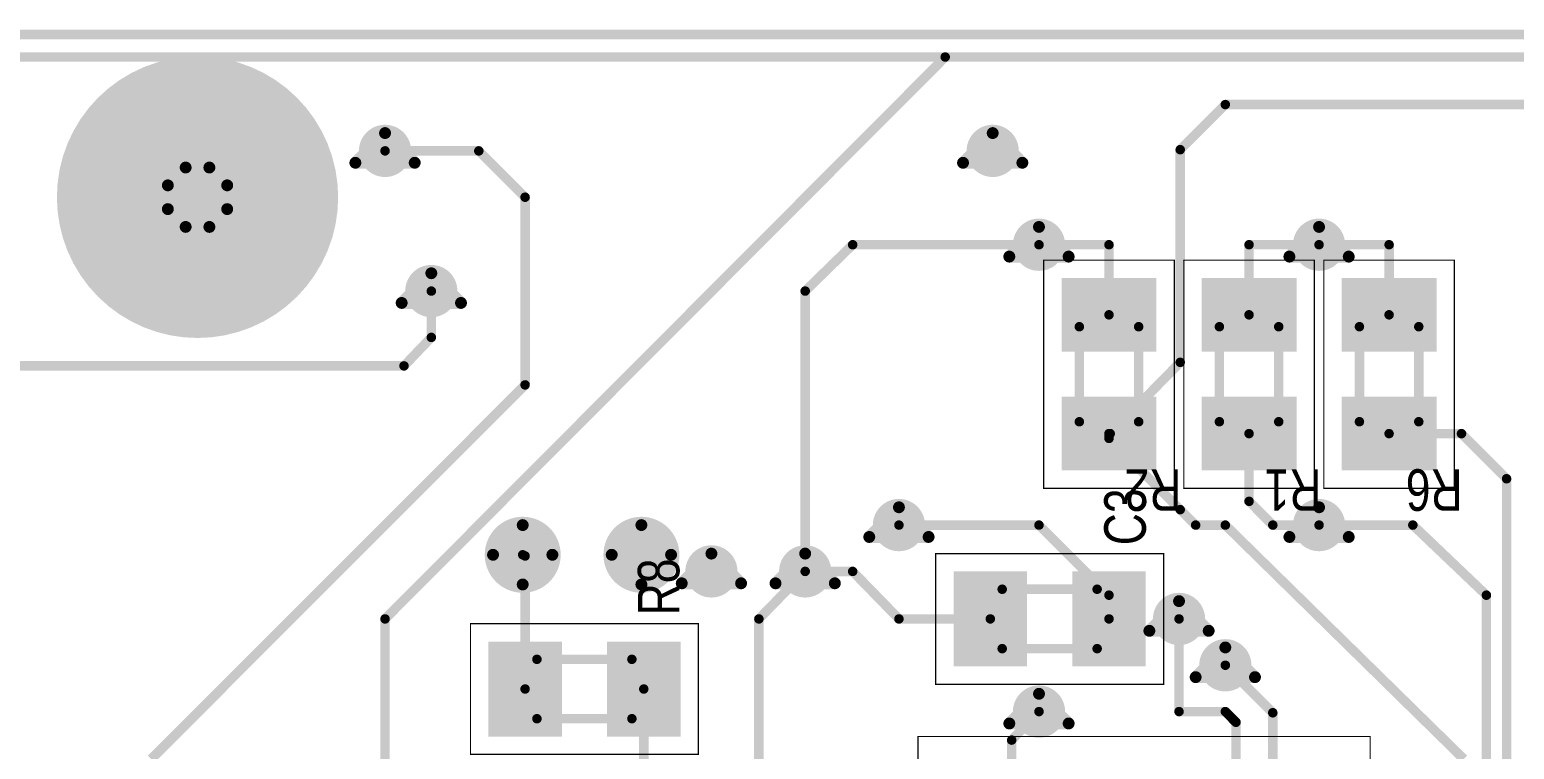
# Model space of a CAD drawing. Extents: x 0 to 12.4, y -1.9 to 1.3.
# Drawn here: x 3.756 to 5.006, y 0.736 to 1.342 of the extents above; entities that cross this region are included whole.
import ezdxf

# ---------------------------------------------------------------- set-up
doc = ezdxf.new("R2010")
doc.units = 0

msp = doc.modelspace()

# ---------------------------------------------------------------- linework, layer by layer
at = {"const_width": 0.008}
msp.add_lwpolyline([(12.361, 0.02), (0, 0.02), (0, 1.338), (12.361, 1.338), (12.361, 0.02)], close=True, dxfattribs=at)
at = {"layer": 'BOT'}
for points, const_width in [([(12.341, 1.319), (0.02, 1.319), (0.02, 0.039), (12.341, 0.039), (12.341, 1.319)], 0.008), ([(4.72, 1.148), (4.72, 0.956), (4.61, 0.956), (4.61, 1.148), (4.72, 1.148)], 0.001), ([(4.838, 1.148), (4.838, 0.956), (4.728, 0.956), (4.728, 1.148), (4.838, 1.148)], 0.001), ([(4.956, 1.148), (4.956, 0.956), (4.846, 0.956), (4.846, 1.148), (4.956, 1.148)], 0.001), ([(4.519, 0.901), (4.711, 0.901), (4.711, 0.791), (4.519, 0.791), (4.519, 0.901)], 0.001), ([(4.127, 0.842), (4.319, 0.842), (4.319, 0.732), (4.127, 0.732), (4.127, 0.842)], 0.001), ([(4.885, 0.747), (4.885, 0.335), (4.504, 0.335), (4.504, 0.747), (4.885, 0.747)], 0.001)]:
    msp.add_lwpolyline(points, close=True, dxfattribs=dict(at, const_width=const_width))
for points, const_width in [([(3.838, 1.201, 1), (3.956, 1.201, 1)], 0.118), ([(4.525, 1.319, 1), (4.529, 1.319, 1)], 0.004), ([(4.525, 1.319, 1), (4.529, 1.319, 1)], 0.004), ([(4.761, 1.279, 1), (4.765, 1.279, 1)], 0.004), ([(4.761, 1.279, 1), (4.765, 1.279, 1)], 0.004), ([(4.045, 1.24, 1), (4.065, 1.24, 1)], 0.02), ([(4.557, 1.24, 1), (4.577, 1.24, 1)], 0.02), ([(4.053, 1.24, 1), (4.057, 1.24, 1)], 0.004), ([(4.132, 1.24, 1), (4.136, 1.24, 1)], 0.004), ([(4.132, 1.24, 1), (4.136, 1.24, 1)], 0.004), ([(4.723, 1.241, 1), (4.727, 1.241, 1)], 0.004), ([(4.723, 1.241, 1), (4.727, 1.241, 1)], 0.004), ([(4.171, 1.201, 1), (4.175, 1.201, 1)], 0.004), ([(4.171, 1.201, 1), (4.175, 1.201, 1)], 0.004), ([(4.596, 1.161, 1), (4.616, 1.161, 1)], 0.02), ([(4.832, 1.161, 1), (4.852, 1.161, 1)], 0.02), ([(4.832, 1.161, 1), (4.852, 1.161, 1)], 0.02), ([(4.447, 1.161, 1), (4.451, 1.161, 1)], 0.004), ([(4.447, 1.161, 1), (4.451, 1.161, 1)], 0.004), ([(4.604, 1.161, 1), (4.608, 1.161, 1)], 0.004), ([(4.604, 1.161, 1), (4.608, 1.161, 1)], 0.004), ([(4.604, 1.161, 1), (4.608, 1.161, 1)], 0.004), ([(4.663, 1.161, 1), (4.667, 1.161, 1)], 0.004), ([(4.663, 1.161, 1), (4.667, 1.161, 1)], 0.004), ([(4.663, 1.161, 1), (4.667, 1.161, 1)], 0.004), ([(4.663, 1.161, 1), (4.667, 1.161, 1)], 0.004), ([(4.781, 1.161, 1), (4.785, 1.161, 1)], 0.004), ([(4.781, 1.161, 1), (4.785, 1.161, 1)], 0.004), ([(4.781, 1.161, 1), (4.785, 1.161, 1)], 0.004), ([(4.781, 1.161, 1), (4.785, 1.161, 1)], 0.004), ([(4.781, 1.161, 1), (4.785, 1.161, 1)], 0.004), ([(4.781, 1.161, 1), (4.785, 1.161, 1)], 0.004), ([(4.84, 1.161, 1), (4.844, 1.161, 1)], 0.004), ([(4.84, 1.161, 1), (4.844, 1.161, 1)], 0.004), ([(4.84, 1.161, 1), (4.844, 1.161, 1)], 0.004), ([(4.84, 1.161, 1), (4.844, 1.161, 1)], 0.004), ([(4.899, 1.161, 1), (4.903, 1.161, 1)], 0.004), ([(4.899, 1.161, 1), (4.903, 1.161, 1)], 0.004), ([(4.084, 1.122, 1), (4.104, 1.122, 1)], 0.02), ([(4.6098, 1.148, 1), (4.6103, 1.148, 1)], 0.0005), ([(4.7197, 1.148, 1), (4.7203, 1.148, 1)], 0.0005), ([(4.7197, 1.148, 1), (4.7203, 1.148, 1)], 0.0005), ([(4.7277, 1.148, 1), (4.7283, 1.148, 1)], 0.0005), ([(4.8377, 1.148, 1), (4.8383, 1.148, 1)], 0.0005), ([(4.8377, 1.148, 1), (4.8383, 1.148, 1)], 0.0005), ([(4.8457, 1.148, 1), (4.8463, 1.148, 1)], 0.0005), ([(4.9558, 1.148, 1), (4.9563, 1.148, 1)], 0.0005), ([(4.9558, 1.148, 1), (4.9563, 1.148, 1)], 0.0005), ([(4.092, 1.122, 1), (4.096, 1.122, 1)], 0.004), ([(4.407, 1.122, 1), (4.411, 1.122, 1)], 0.004), ([(4.407, 1.122, 1), (4.411, 1.122, 1)], 0.004), ([(4.663, 1.102, 1), (4.667, 1.102, 1)], 0.004), ([(4.663, 1.102, 1), (4.667, 1.102, 1)], 0.004), ([(4.781, 1.102, 1), (4.785, 1.102, 1)], 0.004), ([(4.781, 1.102, 1), (4.785, 1.102, 1)], 0.004), ([(4.781, 1.102, 1), (4.785, 1.102, 1)], 0.004), ([(4.899, 1.102, 1), (4.903, 1.102, 1)], 0.004), ([(4.092, 1.083, 1), (4.096, 1.083, 1)], 0.004), ([(4.092, 1.083, 1), (4.096, 1.083, 1)], 0.004), ([(4.723, 1.062, 1), (4.727, 1.062, 1)], 0.004), ([(4.723, 1.062, 1), (4.727, 1.062, 1)], 0.004), ([(4.069, 1.059, 1), (4.073, 1.059, 1)], 0.004), ([(4.069, 1.059, 1), (4.073, 1.059, 1)], 0.004), ([(4.171, 1.043, 1), (4.175, 1.043, 1)], 0.004), ([(4.171, 1.043, 1), (4.175, 1.043, 1)], 0.004), ([(4.663, 1.002, 1), (4.667, 1.002, 1)], 0.004), ([(4.663, 1.002, 1), (4.667, 1.002, 1)], 0.004), ([(4.663, 0.998, 1), (4.667, 0.998, 1)], 0.004), ([(4.663, 0.998, 1), (4.667, 0.998, 1)], 0.004), ([(4.664, 1.002, 1), (4.668, 1.002, 1)], 0.004), ([(4.664, 1.002, 1), (4.668, 1.002, 1)], 0.004), ([(4.781, 1.002, 1), (4.785, 1.002, 1)], 0.004), ([(4.781, 1.002, 1), (4.785, 1.002, 1)], 0.004), ([(4.899, 1.002, 1), (4.903, 1.002, 1)], 0.004), ([(4.96, 1.002, 1), (4.964, 1.002, 1)], 0.004), ([(4.96, 1.002, 1), (4.964, 1.002, 1)], 0.004), ([(4.998, 0.964, 1), (5.002, 0.964, 1)], 0.004), ([(4.998, 0.964, 1), (5.002, 0.964, 1)], 0.004), ([(4.6098, 0.956, 1), (4.6103, 0.956, 1)], 0.0005), ([(4.7197, 0.956, 1), (4.7203, 0.956, 1)], 0.0005), ([(4.7277, 0.956, 1), (4.7283, 0.956, 1)], 0.0005), ([(4.8377, 0.956, 1), (4.8383, 0.956, 1)], 0.0005), ([(4.8457, 0.956, 1), (4.8463, 0.956, 1)], 0.0005), ([(4.9558, 0.956, 1), (4.9563, 0.956, 1)], 0.0005), ([(4.478, 0.925, 1), (4.498, 0.925, 1)], 0.02), ([(4.478, 0.925, 1), (4.498, 0.925, 1)], 0.02), ([(4.478, 0.925, 1), (4.498, 0.925, 1)], 0.02), ([(4.723, 0.938, 1), (4.727, 0.938, 1)], 0.004), ([(4.723, 0.938, 1), (4.727, 0.938, 1)], 0.004), ([(4.781, 0.945, 1), (4.785, 0.945, 1)], 0.004), ([(4.781, 0.945, 1), (4.785, 0.945, 1)], 0.004), ([(4.781, 0.945, 1), (4.785, 0.945, 1)], 0.004), ([(4.781, 0.945, 1), (4.785, 0.945, 1)], 0.004), ([(4.832, 0.925, 1), (4.852, 0.925, 1)], 0.02), ([(4.156, 0.9, 1), (4.186, 0.9, 1)], 0.031), ([(4.256, 0.9, 1), (4.286, 0.9, 1)], 0.031), ([(4.486, 0.925, 1), (4.49, 0.925, 1)], 0.004), ([(4.486, 0.925, 1), (4.49, 0.925, 1)], 0.004), ([(4.486, 0.925, 1), (4.49, 0.925, 1)], 0.004), ([(4.604, 0.925, 1), (4.608, 0.925, 1)], 0.004), ([(4.604, 0.925, 1), (4.608, 0.925, 1)], 0.004), ([(4.604, 0.925, 1), (4.608, 0.925, 1)], 0.004), ([(4.604, 0.925, 1), (4.608, 0.925, 1)], 0.004), ([(4.604, 0.925, 1), (4.608, 0.925, 1)], 0.004), ([(4.604, 0.925, 1), (4.608, 0.925, 1)], 0.004), ([(4.736, 0.925, 1), (4.74, 0.925, 1)], 0.004), ([(4.736, 0.925, 1), (4.74, 0.925, 1)], 0.004), ([(4.761, 0.925, 1), (4.765, 0.925, 1)], 0.004), ([(4.761, 0.925, 1), (4.765, 0.925, 1)], 0.004), ([(4.761, 0.925, 1), (4.765, 0.925, 1)], 0.004), ([(4.761, 0.925, 1), (4.765, 0.925, 1)], 0.004), ([(4.801, 0.925, 1), (4.805, 0.925, 1)], 0.004), ([(4.801, 0.925, 1), (4.805, 0.925, 1)], 0.004), ([(4.801, 0.925, 1), (4.805, 0.925, 1)], 0.004), ([(4.801, 0.925, 1), (4.805, 0.925, 1)], 0.004), ([(4.84, 0.925, 1), (4.844, 0.925, 1)], 0.004), ([(4.84, 0.925, 1), (4.844, 0.925, 1)], 0.004), ([(4.84, 0.925, 1), (4.844, 0.925, 1)], 0.004), ([(4.919, 0.925, 1), (4.923, 0.925, 1)], 0.004), ([(4.919, 0.925, 1), (4.923, 0.925, 1)], 0.004), ([(4.169, 0.9, 1), (4.173, 0.9, 1)], 0.004), ([(4.171, 0.899, 1), (4.175, 0.899, 1)], 0.004), ([(4.171, 0.899, 1), (4.175, 0.899, 1)], 0.004), ([(4.32, 0.886, 1), (4.34, 0.886, 1)], 0.02), ([(4.399, 0.886, 1), (4.419, 0.886, 1)], 0.02), ([(4.5187, 0.901, 1), (4.5193, 0.901, 1)], 0.0005), ([(4.5187, 0.901, 1), (4.5193, 0.901, 1)], 0.0005), ([(4.7108, 0.901, 1), (4.7113, 0.901, 1)], 0.0005), ([(4.407, 0.886, 1), (4.411, 0.886, 1)], 0.004), ([(4.407, 0.886, 1), (4.411, 0.886, 1)], 0.004), ([(4.407, 0.886, 1), (4.411, 0.886, 1)], 0.004), ([(4.407, 0.886, 1), (4.411, 0.886, 1)], 0.004), ([(4.407, 0.886, 1), (4.411, 0.886, 1)], 0.004), ([(4.447, 0.886, 1), (4.451, 0.886, 1)], 0.004), ([(4.447, 0.886, 1), (4.451, 0.886, 1)], 0.004), ([(4.447, 0.886, 1), (4.451, 0.886, 1)], 0.004), ([(4.447, 0.886, 1), (4.451, 0.886, 1)], 0.004), ([(4.447, 0.886, 1), (4.451, 0.886, 1)], 0.004), ([(4.447, 0.886, 1), (4.451, 0.886, 1)], 0.004), ([(4.663, 0.866, 1), (4.667, 0.866, 1)], 0.004), ([(4.663, 0.866, 1), (4.667, 0.866, 1)], 0.004), ([(4.663, 0.866, 1), (4.667, 0.866, 1)], 0.004), ([(4.663, 0.866, 1), (4.667, 0.866, 1)], 0.004), ([(4.663, 0.866, 1), (4.667, 0.866, 1)], 0.004), ([(4.663, 0.866, 1), (4.667, 0.866, 1)], 0.004), ([(4.714, 0.846, 1), (4.734, 0.846, 1)], 0.02), ([(4.981, 0.866, 1), (4.985, 0.866, 1)], 0.004), ([(4.981, 0.866, 1), (4.985, 0.866, 1)], 0.004), ([(4.053, 0.846, 1), (4.057, 0.846, 1)], 0.004), ([(4.053, 0.846, 1), (4.057, 0.846, 1)], 0.004), ([(4.1267, 0.842, 1), (4.1273, 0.842, 1)], 0.0005), ([(4.1267, 0.842, 1), (4.1273, 0.842, 1)], 0.0005), ([(4.3187, 0.842, 1), (4.3193, 0.842, 1)], 0.0005), ([(4.368, 0.846, 1), (4.372, 0.846, 1)], 0.004), ([(4.368, 0.846, 1), (4.372, 0.846, 1)], 0.004), ([(4.486, 0.846, 1), (4.49, 0.846, 1)], 0.004), ([(4.486, 0.846, 1), (4.49, 0.846, 1)], 0.004), ([(4.486, 0.846, 1), (4.49, 0.846, 1)], 0.004), ([(4.486, 0.846, 1), (4.49, 0.846, 1)], 0.004), ([(4.486, 0.846, 1), (4.49, 0.846, 1)], 0.004), ([(4.486, 0.846, 1), (4.49, 0.846, 1)], 0.004), ([(4.563, 0.846, 1), (4.567, 0.846, 1)], 0.004), ([(4.563, 0.846, 1), (4.567, 0.846, 1)], 0.004), ([(4.563, 0.846, 1), (4.567, 0.846, 1)], 0.004), ([(4.663, 0.846, 1), (4.667, 0.846, 1)], 0.004), ([(4.663, 0.846, 1), (4.667, 0.846, 1)], 0.004), ([(4.663, 0.846, 1), (4.667, 0.846, 1)], 0.004), ([(4.722, 0.846, 1), (4.726, 0.846, 1)], 0.004), ([(4.753, 0.807, 1), (4.773, 0.807, 1)], 0.02), ([(4.761, 0.807, 1), (4.765, 0.807, 1)], 0.004), ([(4.171, 0.787, 1), (4.175, 0.787, 1)], 0.004), ([(4.271, 0.787, 1), (4.275, 0.787, 1)], 0.004), ([(4.5187, 0.791, 1), (4.5193, 0.791, 1)], 0.0005), ([(4.7108, 0.791, 1), (4.7113, 0.791, 1)], 0.0005), ([(4.596, 0.768, 1), (4.616, 0.768, 1)], 0.02), ([(4.604, 0.768, 1), (4.608, 0.768, 1)], 0.004), ([(4.722, 0.768, 1), (4.726, 0.768, 1)], 0.004), ([(4.722, 0.768, 1), (4.726, 0.768, 1)], 0.004), ([(4.722, 0.768, 1), (4.726, 0.768, 1)], 0.004), ([(4.722, 0.768, 1), (4.726, 0.768, 1)], 0.004), ([(4.761, 0.768, 1), (4.765, 0.768, 1)], 0.004), ([(4.761, 0.768, 1), (4.765, 0.768, 1)], 0.004), ([(4.801, 0.767, 1), (4.805, 0.767, 1)], 0.004), ([(4.801, 0.767, 1), (4.805, 0.767, 1)], 0.004), ([(4.77, 0.759, 1), (4.774, 0.759, 1)], 0.004), ([(4.77, 0.759, 1), (4.774, 0.759, 1)], 0.004), ([(4.5037, 0.747, 1), (4.5042, 0.747, 1)], 0.0005), ([(4.581, 0.744, 1), (4.585, 0.744, 1)], 0.004), ([(4.581, 0.744, 1), (4.585, 0.744, 1)], 0.004), ([(4.8847, 0.747, 1), (4.8853, 0.747, 1)], 0.0005), ([(4.8847, 0.747, 1), (4.8853, 0.747, 1)], 0.0005)]:
    msp.add_lwpolyline(points, format="xyb", close=True, dxfattribs=dict(at, const_width=const_width))
at = {"layer": 'BOT', "const_width": 0.008}
for points in [[(4.055, 0.846), (4.527, 1.319)], [(4.527, 1.319), (7.244, 1.319)], [(4.763, 1.279), (4.725, 1.241)], [(7.047, 1.279), (4.763, 1.279)], [(4.055, 1.24), (4.134, 1.24)], [(4.134, 1.24), (4.173, 1.201)], [(4.725, 1.241), (4.725, 1.062)], [(4.173, 1.201), (4.173, 1.043)], [(4.449, 1.161), (4.409, 1.122)], [(4.606, 1.161), (4.449, 1.161)], [(4.665, 1.161), (4.606, 1.161)], [(4.665, 1.161), (4.606, 1.161)], [(4.665, 1.102), (4.665, 1.161)], [(4.665, 1.102), (4.665, 1.161)], [(4.842, 1.161), (4.783, 1.161)], [(4.783, 1.161), (4.783, 1.102)], [(4.783, 1.102), (4.783, 1.161)], [(4.783, 1.161), (4.842, 1.161)], [(4.783, 1.102), (4.783, 1.161)], [(4.783, 1.161), (4.842, 1.161)], [(4.842, 1.161), (4.901, 1.161)], [(4.901, 1.161), (4.901, 1.102)], [(4.094, 1.083), (4.094, 1.122)], [(4.409, 1.122), (4.409, 0.886)], [(4.071, 1.059), (4.094, 1.083)], [(4.725, 1.062), (4.666, 1.002)], [(3.645, 1.059), (4.071, 1.059)], [(4.173, 1.043), (3.858, 0.728)], [(4.665, 0.998), (4.665, 1.002)], [(4.666, 1.002), (4.665, 1.002)], [(4.725, 0.938), (4.665, 0.998)], [(4.783, 1.002), (4.783, 0.945)], [(4.783, 1.002), (4.783, 0.945)], [(4.901, 1.002), (4.962, 1.002)], [(4.962, 1.002), (5, 0.964)], [(5, 0.964), (5, 0.413)], [(4.738, 0.925), (4.725, 0.938)], [(4.783, 0.945), (4.803, 0.925)], [(4.783, 0.945), (4.803, 0.925)], [(4.488, 0.925), (4.606, 0.925)], [(4.606, 0.925), (4.488, 0.925)], [(4.488, 0.925), (4.606, 0.925)], [(4.606, 0.925), (4.665, 0.866)], [(4.665, 0.866), (4.606, 0.925)], [(4.606, 0.925), (4.665, 0.866)], [(4.763, 0.925), (4.738, 0.925)], [(4.964, 0.728), (4.763, 0.925)], [(4.763, 0.925), (4.763, 0.925)], [(4.803, 0.925), (4.842, 0.925)], [(4.803, 0.925), (4.842, 0.925)], [(4.842, 0.925), (4.921, 0.925)], [(4.921, 0.925), (4.983, 0.866)], [(4.173, 0.899), (4.171, 0.9)], [(4.173, 0.787), (4.173, 0.899)], [(4.409, 0.886), (4.37, 0.846)], [(4.409, 0.886), (4.449, 0.886)], [(4.409, 0.886), (4.449, 0.886)], [(4.449, 0.886), (4.409, 0.886)], [(4.449, 0.886), (4.488, 0.846)], [(4.449, 0.886), (4.488, 0.846)], [(4.488, 0.846), (4.449, 0.886)], [(4.665, 0.866), (4.665, 0.846)], [(4.665, 0.846), (4.665, 0.866)], [(4.665, 0.866), (4.665, 0.846)], [(4.983, 0.866), (4.983, 0.472)], [(4.055, 0.453), (4.055, 0.846)], [(4.37, 0.846), (4.37, 0.413)], [(4.488, 0.846), (4.565, 0.846)], [(4.488, 0.846), (4.565, 0.846)], [(4.565, 0.846), (4.488, 0.846)], [(4.724, 0.846), (4.724, 0.768)], [(4.763, 0.807), (4.803, 0.767)], [(4.273, 0.668), (4.273, 0.787)], [(4.606, 0.768), (4.583, 0.744)], [(4.724, 0.768), (4.724, 0.768)], [(4.724, 0.768), (4.763, 0.768)], [(4.763, 0.768), (4.772, 0.759)], [(4.803, 0.767), (4.803, 0.708)], [(4.772, 0.759), (4.772, 0.708)], [(4.583, 0.744), (4.583, 0.708)]]:
    msp.add_lwpolyline(points, dxfattribs=at)
at = {"layer": 'BOT'}
for points in [[(4.626, 1.072), (4.704, 1.072), (4.626, 1.132), (4.704, 1.132)], [(4.744, 1.072), (4.822, 1.072), (4.744, 1.132), (4.822, 1.132)], [(4.862, 1.072), (4.94, 1.072), (4.862, 1.132), (4.94, 1.132)], [(4.626, 0.972), (4.704, 0.972), (4.626, 1.032), (4.704, 1.032)], [(4.744, 0.972), (4.822, 0.972), (4.744, 1.032), (4.822, 1.032)], [(4.862, 0.972), (4.94, 0.972), (4.862, 1.032), (4.94, 1.032)], [(4.535, 0.807), (4.595, 0.807), (4.535, 0.885), (4.595, 0.885)], [(4.635, 0.807), (4.695, 0.807), (4.635, 0.885), (4.695, 0.885)], [(4.143, 0.748), (4.203, 0.748), (4.143, 0.826), (4.203, 0.826)], [(4.243, 0.748), (4.303, 0.748), (4.243, 0.826), (4.303, 0.826)]]:
    msp.add_solid(points, dxfattribs=at)
at = {"layer": 'DRD', "const_width": 0.01}
for points in [[(4.055, 1.255), (4.03, 1.23)], [(4.08, 1.23), (4.055, 1.255)], [(4.567, 1.255), (4.542, 1.23)], [(4.592, 1.23), (4.567, 1.255)], [(3.887, 1.226), (3.872, 1.211)], [(3.907, 1.226), (3.887, 1.226)], [(3.922, 1.211), (3.907, 1.226)], [(4.03, 1.23), (4.08, 1.23)], [(4.542, 1.23), (4.592, 1.23)], [(3.872, 1.211), (3.872, 1.191)], [(3.922, 1.191), (3.922, 1.211)], [(3.872, 1.191), (3.887, 1.176)], [(3.907, 1.176), (3.922, 1.191)], [(3.887, 1.176), (3.907, 1.176)], [(4.606, 1.176), (4.581, 1.151)], [(4.631, 1.151), (4.606, 1.176)], [(4.842, 1.176), (4.817, 1.151)], [(4.842, 1.176), (4.817, 1.151)], [(4.867, 1.151), (4.842, 1.176)], [(4.867, 1.151), (4.842, 1.176)], [(4.581, 1.151), (4.631, 1.151)], [(4.817, 1.151), (4.867, 1.151)], [(4.817, 1.151), (4.867, 1.151)], [(4.094, 1.137), (4.069, 1.112)], [(4.119, 1.112), (4.094, 1.137)], [(4.069, 1.112), (4.119, 1.112)], [(4.488, 0.94), (4.463, 0.915)], [(4.488, 0.94), (4.463, 0.915)], [(4.488, 0.94), (4.463, 0.915)], [(4.513, 0.915), (4.488, 0.94)], [(4.513, 0.915), (4.488, 0.94)], [(4.513, 0.915), (4.488, 0.94)], [(4.842, 0.94), (4.817, 0.915)], [(4.867, 0.915), (4.842, 0.94)], [(4.171, 0.875), (4.171, 0.925)], [(4.271, 0.875), (4.271, 0.925)], [(4.463, 0.915), (4.513, 0.915)], [(4.463, 0.915), (4.513, 0.915)], [(4.463, 0.915), (4.513, 0.915)], [(4.817, 0.915), (4.867, 0.915)], [(4.196, 0.9), (4.146, 0.9)], [(4.296, 0.9), (4.246, 0.9)], [(4.33, 0.901), (4.305, 0.876)], [(4.355, 0.876), (4.33, 0.901)], [(4.409, 0.901), (4.384, 0.876)], [(4.434, 0.876), (4.409, 0.901)], [(4.305, 0.876), (4.355, 0.876)], [(4.384, 0.876), (4.434, 0.876)], [(4.724, 0.861), (4.699, 0.836)], [(4.749, 0.836), (4.724, 0.861)], [(4.699, 0.836), (4.749, 0.836)], [(4.763, 0.822), (4.738, 0.797)], [(4.788, 0.797), (4.763, 0.822)], [(4.738, 0.797), (4.788, 0.797)], [(4.606, 0.783), (4.581, 0.758)], [(4.631, 0.758), (4.606, 0.783)], [(4.581, 0.758), (4.631, 0.758)]]:
    msp.add_lwpolyline(points, dxfattribs=at)
at = {"layer": 'DRD', "const_width": 0.005}
for points in [[(4.0525, 1.255, 1), (4.0575, 1.255, 1)], [(4.0525, 1.255, 1), (4.0575, 1.255, 1)], [(4.5645, 1.255, 1), (4.5695, 1.255, 1)], [(4.5645, 1.255, 1), (4.5695, 1.255, 1)], [(3.8845, 1.226, 1), (3.8895, 1.226, 1)], [(3.8845, 1.226, 1), (3.8895, 1.226, 1)], [(3.9045, 1.226, 1), (3.9095, 1.226, 1)], [(3.9045, 1.226, 1), (3.9095, 1.226, 1)], [(4.0275, 1.23, 1), (4.0325, 1.23, 1)], [(4.0275, 1.23, 1), (4.0325, 1.23, 1)], [(4.0775, 1.23, 1), (4.0825, 1.23, 1)], [(4.0775, 1.23, 1), (4.0825, 1.23, 1)], [(4.5395, 1.23, 1), (4.5445, 1.23, 1)], [(4.5395, 1.23, 1), (4.5445, 1.23, 1)], [(4.5895, 1.23, 1), (4.5945, 1.23, 1)], [(4.5895, 1.23, 1), (4.5945, 1.23, 1)], [(3.8695, 1.211, 1), (3.8745, 1.211, 1)], [(3.8695, 1.211, 1), (3.8745, 1.211, 1)], [(3.9195, 1.211, 1), (3.9245, 1.211, 1)], [(3.9195, 1.211, 1), (3.9245, 1.211, 1)], [(3.8695, 1.191, 1), (3.8745, 1.191, 1)], [(3.8695, 1.191, 1), (3.8745, 1.191, 1)], [(3.9195, 1.191, 1), (3.9245, 1.191, 1)], [(3.9195, 1.191, 1), (3.9245, 1.191, 1)], [(3.8845, 1.176, 1), (3.8895, 1.176, 1)], [(3.8845, 1.176, 1), (3.8895, 1.176, 1)], [(3.9045, 1.176, 1), (3.9095, 1.176, 1)], [(3.9045, 1.176, 1), (3.9095, 1.176, 1)], [(4.6035, 1.176, 1), (4.6085, 1.176, 1)], [(4.6035, 1.176, 1), (4.6085, 1.176, 1)], [(4.8395, 1.176, 1), (4.8445, 1.176, 1)], [(4.8395, 1.176, 1), (4.8445, 1.176, 1)], [(4.8395, 1.176, 1), (4.8445, 1.176, 1)], [(4.8395, 1.176, 1), (4.8445, 1.176, 1)], [(4.5785, 1.151, 1), (4.5835, 1.151, 1)], [(4.5785, 1.151, 1), (4.5835, 1.151, 1)], [(4.6285, 1.151, 1), (4.6335, 1.151, 1)], [(4.6285, 1.151, 1), (4.6335, 1.151, 1)], [(4.8145, 1.151, 1), (4.8195, 1.151, 1)], [(4.8145, 1.151, 1), (4.8195, 1.151, 1)], [(4.8145, 1.151, 1), (4.8195, 1.151, 1)], [(4.8145, 1.151, 1), (4.8195, 1.151, 1)], [(4.8645, 1.151, 1), (4.8695, 1.151, 1)], [(4.8645, 1.151, 1), (4.8695, 1.151, 1)], [(4.8645, 1.151, 1), (4.8695, 1.151, 1)], [(4.8645, 1.151, 1), (4.8695, 1.151, 1)], [(4.0915, 1.137, 1), (4.0965, 1.137, 1)], [(4.0915, 1.137, 1), (4.0965, 1.137, 1)], [(4.0665, 1.112, 1), (4.0715, 1.112, 1)], [(4.0665, 1.112, 1), (4.0715, 1.112, 1)], [(4.1165, 1.112, 1), (4.1215, 1.112, 1)], [(4.1165, 1.112, 1), (4.1215, 1.112, 1)], [(4.4855, 0.94, 1), (4.4905, 0.94, 1)], [(4.4855, 0.94, 1), (4.4905, 0.94, 1)], [(4.4855, 0.94, 1), (4.4905, 0.94, 1)], [(4.4855, 0.94, 1), (4.4905, 0.94, 1)], [(4.4855, 0.94, 1), (4.4905, 0.94, 1)], [(4.4855, 0.94, 1), (4.4905, 0.94, 1)], [(4.8395, 0.94, 1), (4.8445, 0.94, 1)], [(4.8395, 0.94, 1), (4.8445, 0.94, 1)], [(4.1685, 0.925, 1), (4.1735, 0.925, 1)], [(4.2685, 0.925, 1), (4.2735, 0.925, 1)], [(4.4605, 0.915, 1), (4.4655, 0.915, 1)], [(4.4605, 0.915, 1), (4.4655, 0.915, 1)], [(4.4605, 0.915, 1), (4.4655, 0.915, 1)], [(4.4605, 0.915, 1), (4.4655, 0.915, 1)], [(4.4605, 0.915, 1), (4.4655, 0.915, 1)], [(4.4605, 0.915, 1), (4.4655, 0.915, 1)], [(4.5105, 0.915, 1), (4.5155, 0.915, 1)], [(4.5105, 0.915, 1), (4.5155, 0.915, 1)], [(4.5105, 0.915, 1), (4.5155, 0.915, 1)], [(4.5105, 0.915, 1), (4.5155, 0.915, 1)], [(4.5105, 0.915, 1), (4.5155, 0.915, 1)], [(4.5105, 0.915, 1), (4.5155, 0.915, 1)], [(4.8145, 0.915, 1), (4.8195, 0.915, 1)], [(4.8145, 0.915, 1), (4.8195, 0.915, 1)], [(4.8645, 0.915, 1), (4.8695, 0.915, 1)], [(4.8645, 0.915, 1), (4.8695, 0.915, 1)], [(4.1435, 0.9, 1), (4.1485, 0.9, 1)], [(4.1935, 0.9, 1), (4.1985, 0.9, 1)], [(4.2435, 0.9, 1), (4.2485, 0.9, 1)], [(4.2935, 0.9, 1), (4.2985, 0.9, 1)], [(4.3275, 0.901, 1), (4.3325, 0.901, 1)], [(4.3275, 0.901, 1), (4.3325, 0.901, 1)], [(4.4065, 0.901, 1), (4.4115, 0.901, 1)], [(4.4065, 0.901, 1), (4.4115, 0.901, 1)], [(4.1685, 0.875, 1), (4.1735, 0.875, 1)], [(4.2685, 0.875, 1), (4.2735, 0.875, 1)], [(4.3025, 0.876, 1), (4.3075, 0.876, 1)], [(4.3025, 0.876, 1), (4.3075, 0.876, 1)], [(4.3525, 0.876, 1), (4.3575, 0.876, 1)], [(4.3525, 0.876, 1), (4.3575, 0.876, 1)], [(4.3815, 0.876, 1), (4.3865, 0.876, 1)], [(4.3815, 0.876, 1), (4.3865, 0.876, 1)], [(4.4315, 0.876, 1), (4.4365, 0.876, 1)], [(4.4315, 0.876, 1), (4.4365, 0.876, 1)], [(4.7215, 0.861, 1), (4.7265, 0.861, 1)], [(4.7215, 0.861, 1), (4.7265, 0.861, 1)], [(4.6965, 0.836, 1), (4.7015, 0.836, 1)], [(4.6965, 0.836, 1), (4.7015, 0.836, 1)], [(4.7465, 0.836, 1), (4.7515, 0.836, 1)], [(4.7465, 0.836, 1), (4.7515, 0.836, 1)], [(4.7605, 0.822, 1), (4.7655, 0.822, 1)], [(4.7605, 0.822, 1), (4.7655, 0.822, 1)], [(4.7355, 0.797, 1), (4.7405, 0.797, 1)], [(4.7355, 0.797, 1), (4.7405, 0.797, 1)], [(4.7855, 0.797, 1), (4.7905, 0.797, 1)], [(4.7855, 0.797, 1), (4.7905, 0.797, 1)], [(4.6035, 0.783, 1), (4.6085, 0.783, 1)], [(4.6035, 0.783, 1), (4.6085, 0.783, 1)], [(4.5785, 0.758, 1), (4.5835, 0.758, 1)], [(4.5785, 0.758, 1), (4.5835, 0.758, 1)], [(4.6285, 0.758, 1), (4.6335, 0.758, 1)], [(4.6285, 0.758, 1), (4.6335, 0.758, 1)]]:
    msp.add_lwpolyline(points, format="xyb", close=True, dxfattribs=at)
at = {"layer": 'DRL'}
for points, const_width in [([(3.86, 1.201, 1), (3.934, 1.201, 1)], 0.075), ([(4.05, 1.24, 1), (4.06, 1.24, 1)], 0.01), ([(4.562, 1.24, 1), (4.572, 1.24, 1)], 0.01), ([(4.601, 1.161, 1), (4.611, 1.161, 1)], 0.01), ([(4.837, 1.161, 1), (4.847, 1.161, 1)], 0.01), ([(4.837, 1.161, 1), (4.847, 1.161, 1)], 0.01), ([(4.089, 1.122, 1), (4.099, 1.122, 1)], 0.01), ([(4.483, 0.925, 1), (4.493, 0.925, 1)], 0.01), ([(4.483, 0.925, 1), (4.493, 0.925, 1)], 0.01), ([(4.483, 0.925, 1), (4.493, 0.925, 1)], 0.01), ([(4.837, 0.925, 1), (4.847, 0.925, 1)], 0.01), ([(4.163, 0.9, 1), (4.179, 0.9, 1)], 0.016), ([(4.263, 0.9, 1), (4.279, 0.9, 1)], 0.016), ([(4.325, 0.886, 1), (4.335, 0.886, 1)], 0.01), ([(4.404, 0.886, 1), (4.414, 0.886, 1)], 0.01), ([(4.719, 0.846, 1), (4.729, 0.846, 1)], 0.01), ([(4.758, 0.807, 1), (4.768, 0.807, 1)], 0.01), ([(4.601, 0.768, 1), (4.611, 0.768, 1)], 0.01)]:
    msp.add_lwpolyline(points, format="xyb", close=True, dxfattribs=dict(at, const_width=const_width))
at = {"layer": 'SMB'}
for points, const_width in [([(3.838, 1.201, 1), (3.956, 1.201, 1)], 0.119), ([(4.044, 1.24, 1), (4.066, 1.24, 1)], 0.022), ([(4.556, 1.24, 1), (4.578, 1.24, 1)], 0.022), ([(4.595, 1.161, 1), (4.617, 1.161, 1)], 0.022), ([(4.831, 1.161, 1), (4.853, 1.161, 1)], 0.022), ([(4.831, 1.161, 1), (4.853, 1.161, 1)], 0.022), ([(4.083, 1.122, 1), (4.105, 1.122, 1)], 0.022), ([(4.477, 0.925, 1), (4.499, 0.925, 1)], 0.022), ([(4.477, 0.925, 1), (4.499, 0.925, 1)], 0.022), ([(4.477, 0.925, 1), (4.499, 0.925, 1)], 0.022), ([(4.831, 0.925, 1), (4.853, 0.925, 1)], 0.022), ([(4.155, 0.9, 1), (4.187, 0.9, 1)], 0.032), ([(4.255, 0.9, 1), (4.287, 0.9, 1)], 0.032), ([(4.319, 0.886, 1), (4.341, 0.886, 1)], 0.022), ([(4.398, 0.886, 1), (4.42, 0.886, 1)], 0.022), ([(4.713, 0.846, 1), (4.735, 0.846, 1)], 0.022), ([(4.752, 0.807, 1), (4.774, 0.807, 1)], 0.022), ([(4.595, 0.768, 1), (4.617, 0.768, 1)], 0.022)]:
    msp.add_lwpolyline(points, format="xyb", close=True, dxfattribs=dict(at, const_width=const_width))
for points in [[(4.625, 1.071), (4.705, 1.071), (4.625, 1.133), (4.705, 1.133)], [(4.743, 1.071), (4.823, 1.071), (4.743, 1.133), (4.823, 1.133)], [(4.861, 1.071), (4.941, 1.071), (4.861, 1.133), (4.941, 1.133)], [(4.625, 0.971), (4.705, 0.971), (4.625, 1.033), (4.705, 1.033)], [(4.743, 0.971), (4.823, 0.971), (4.743, 1.033), (4.823, 1.033)], [(4.861, 0.971), (4.941, 0.971), (4.861, 1.033), (4.941, 1.033)], [(4.534, 0.806), (4.596, 0.806), (4.534, 0.886), (4.596, 0.886)], [(4.634, 0.806), (4.696, 0.806), (4.634, 0.886), (4.696, 0.886)], [(4.142, 0.747), (4.204, 0.747), (4.142, 0.827), (4.204, 0.827)], [(4.242, 0.747), (4.304, 0.747), (4.242, 0.827), (4.304, 0.827)]]:
    msp.add_solid(points, dxfattribs=at)
at = {"layer": 'SPB'}
for points in [[(4.626, 1.072), (4.704, 1.072), (4.626, 1.132), (4.704, 1.132)], [(4.744, 1.072), (4.822, 1.072), (4.744, 1.132), (4.822, 1.132)], [(4.862, 1.072), (4.94, 1.072), (4.862, 1.132), (4.94, 1.132)], [(4.626, 0.972), (4.704, 0.972), (4.626, 1.032), (4.704, 1.032)], [(4.744, 0.972), (4.822, 0.972), (4.744, 1.032), (4.822, 1.032)], [(4.862, 0.972), (4.94, 0.972), (4.862, 1.032), (4.94, 1.032)], [(4.535, 0.807), (4.595, 0.807), (4.535, 0.885), (4.595, 0.885)], [(4.635, 0.807), (4.695, 0.807), (4.635, 0.885), (4.695, 0.885)], [(4.143, 0.748), (4.203, 0.748), (4.143, 0.826), (4.203, 0.826)], [(4.243, 0.748), (4.303, 0.748), (4.243, 0.826), (4.303, 0.826)]]:
    msp.add_solid(points, dxfattribs=at)
at = {"layer": 'SSB', "const_width": 0.008}
for points in [[(4.64, 1.092), (4.64, 1.012)], [(4.69, 1.092), (4.64, 1.092)], [(4.69, 1.092), (4.69, 1.012)], [(4.758, 1.092), (4.758, 1.012)], [(4.808, 1.092), (4.758, 1.092)], [(4.808, 1.092), (4.808, 1.012)], [(4.876, 1.092), (4.876, 1.012)], [(4.926, 1.092), (4.876, 1.092)], [(4.926, 1.092), (4.926, 1.012)], [(4.69, 1.012), (4.64, 1.012)], [(4.808, 1.012), (4.758, 1.012)], [(4.926, 1.012), (4.876, 1.012)], [(4.575, 0.871), (4.655, 0.871)], [(4.575, 0.871), (4.575, 0.821)], [(4.655, 0.871), (4.655, 0.821)], [(4.183, 0.812), (4.263, 0.812)], [(4.183, 0.812), (4.183, 0.762)], [(4.263, 0.812), (4.263, 0.762)], [(4.575, 0.821), (4.655, 0.821)], [(4.183, 0.762), (4.263, 0.762)]]:
    msp.add_lwpolyline(points, dxfattribs=at)
at = {"layer": 'SSB', "const_width": 0.004}
for points in [[(4.638, 1.092, 1), (4.642, 1.092, 1)], [(4.638, 1.092, 1), (4.642, 1.092, 1)], [(4.688, 1.092, 1), (4.692, 1.092, 1)], [(4.688, 1.092, 1), (4.692, 1.092, 1)], [(4.756, 1.092, 1), (4.76, 1.092, 1)], [(4.756, 1.092, 1), (4.76, 1.092, 1)], [(4.806, 1.092, 1), (4.81, 1.092, 1)], [(4.806, 1.092, 1), (4.81, 1.092, 1)], [(4.874, 1.092, 1), (4.878, 1.092, 1)], [(4.874, 1.092, 1), (4.878, 1.092, 1)], [(4.924, 1.092, 1), (4.928, 1.092, 1)], [(4.924, 1.092, 1), (4.928, 1.092, 1)], [(4.638, 1.012, 1), (4.642, 1.012, 1)], [(4.638, 1.012, 1), (4.642, 1.012, 1)], [(4.688, 1.012, 1), (4.692, 1.012, 1)], [(4.688, 1.012, 1), (4.692, 1.012, 1)], [(4.756, 1.012, 1), (4.76, 1.012, 1)], [(4.756, 1.012, 1), (4.76, 1.012, 1)], [(4.806, 1.012, 1), (4.81, 1.012, 1)], [(4.806, 1.012, 1), (4.81, 1.012, 1)], [(4.874, 1.012, 1), (4.878, 1.012, 1)], [(4.874, 1.012, 1), (4.878, 1.012, 1)], [(4.924, 1.012, 1), (4.928, 1.012, 1)], [(4.924, 1.012, 1), (4.928, 1.012, 1)], [(4.573, 0.871, 1), (4.577, 0.871, 1)], [(4.573, 0.871, 1), (4.577, 0.871, 1)], [(4.653, 0.871, 1), (4.657, 0.871, 1)], [(4.653, 0.871, 1), (4.657, 0.871, 1)], [(4.181, 0.812, 1), (4.185, 0.812, 1)], [(4.181, 0.812, 1), (4.185, 0.812, 1)], [(4.261, 0.812, 1), (4.265, 0.812, 1)], [(4.261, 0.812, 1), (4.265, 0.812, 1)], [(4.573, 0.821, 1), (4.577, 0.821, 1)], [(4.573, 0.821, 1), (4.577, 0.821, 1)], [(4.653, 0.821, 1), (4.657, 0.821, 1)], [(4.653, 0.821, 1), (4.657, 0.821, 1)], [(4.181, 0.762, 1), (4.185, 0.762, 1)], [(4.181, 0.762, 1), (4.185, 0.762, 1)], [(4.261, 0.762, 1), (4.265, 0.762, 1)], [(4.261, 0.762, 1), (4.265, 0.762, 1)]]:
    msp.add_lwpolyline(points, format="xyb", close=True, dxfattribs=at)

# ---------------------------------------------------------------- texts
at = {"layer": 'SSB', "width": 0.8}
for s, rotation, p in [('R2', 180, (4.726, 0.972)), ('R1', 180, (4.844, 0.972)), ('R6', 180, (4.963, 0.972)), ('C3', 90, (4.696, 0.908)), ('R8', 90, (4.303, 0.849))]:
    msp.add_text(s, height=0.035, rotation=rotation, dxfattribs=at).set_placement(p)

doc.saveas('drawing.dxf')
